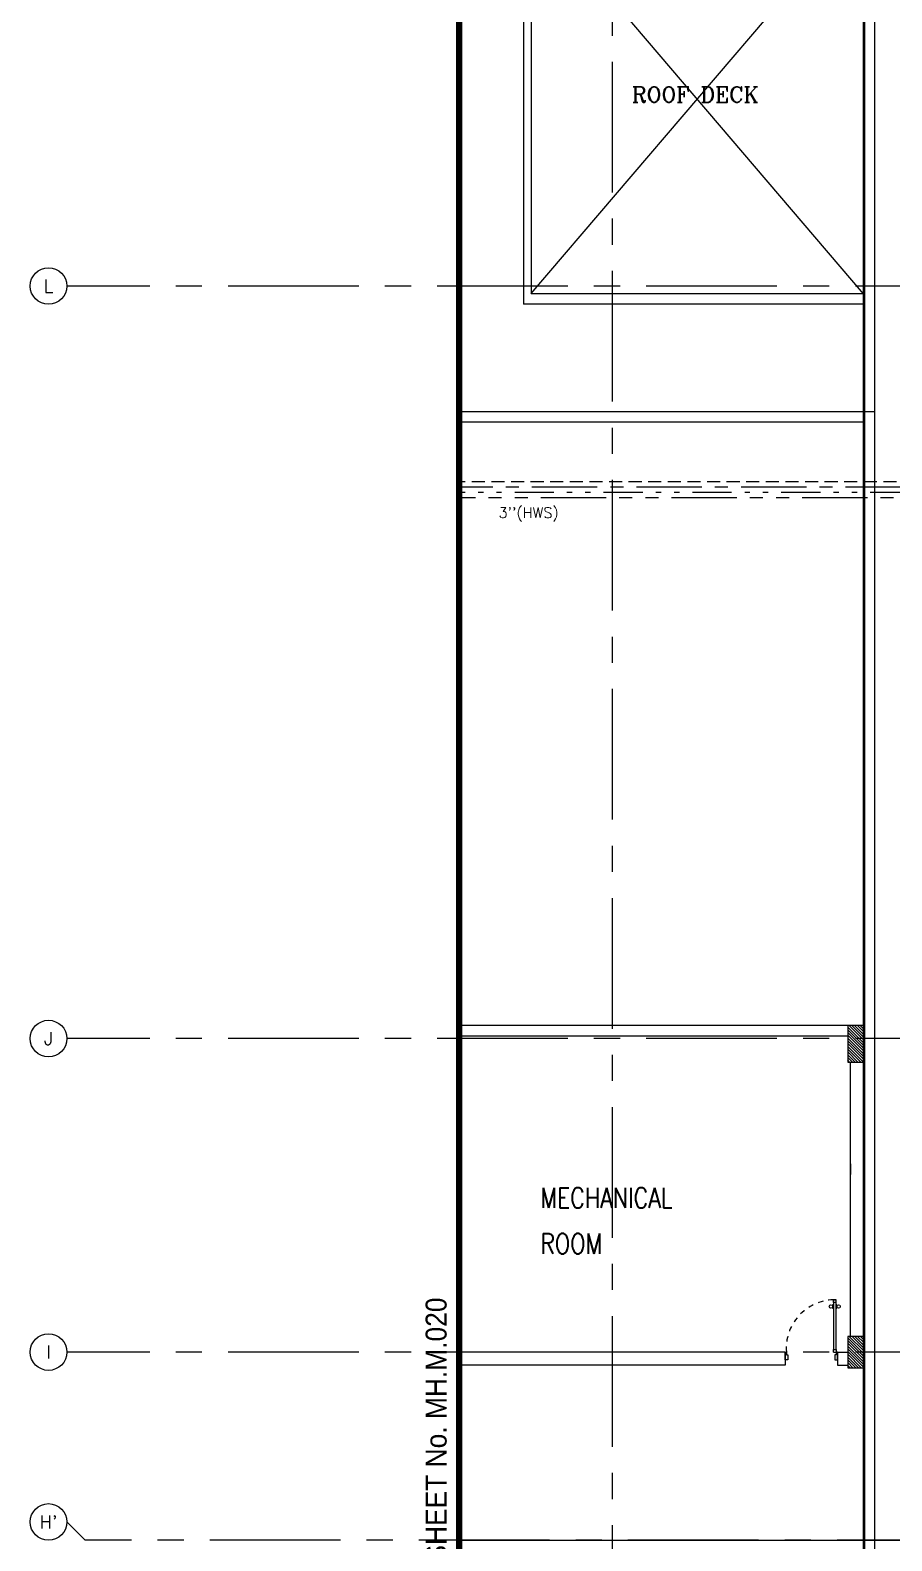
# Model space of a CAD drawing. Extents: x 89070.1 to 89129.1, y 39921.6 to 40000.1.
# Drawn here: x 89070.1 to 89086.58, y 39956.09 to 39984.99 of the extents above; entities that cross this region are included whole.
import ezdxf
from ezdxf.enums import TextEntityAlignment as Align

# ---------------------------------------------------------------- set-up
doc = ezdxf.new("R2010")
doc.units = 0
doc.header["$MEASUREMENT"] = 0
for name, pattern in [('2DASHES', [1.7, 0.75, -0.25, 0.1, -0.25, 0.1, -0.25]), ('CENTER', [2, 1.25, -0.25, 0.25, -0.25]), ('CENTER2', [1.125, 0.75, -0.125, 0.125, -0.125]), ('CENTERX2', [4, 2.5, -0.5, 0.5, -0.5]), ('HIDDEN', [0.375, 0.25, -0.125]), ('PHANTOM', [2.5, 1.25, -0.25, 0.25, -0.25, 0.25, -0.25])]:
    doc.linetypes.add(name, pattern=pattern)
for name, color, linetype in [('AX', 11, 'CONTINUOUS'), ('AX-CR', 7, 'CONTINUOUS'), ('AX-TXT', 6, 'CONTINUOUS'), ('AXES', 11, 'CENTERX2'), ('COL', 11, 'CONTINUOUS'), ('DOOR', 11, 'CONTINUOUS'), ('EJ', 11, 'CONTINUOUS'), ('ELEV', 2, 'CONTINUOUS'), ('HAT', 11, 'CONTINUOUS'), ('RM-NAME', 2, 'CONTINUOUS'), ('ROOF', 11, 'CONTINUOUS'), ('SHAFT', 11, 'CONTINUOUS'), ('TXT', 6, 'CONTINUOUS'), ('TXT1', 2, 'CONTINUOUS'), ('WALL', 11, 'CONTINUOUS')]:
    doc.layers.add(name, color=color, linetype=linetype)
doc.styles.add('ROMANC', font='romanc', dxfattribs={"height": 0.1})
doc.styles.add('ROMANS', font='ROMANS.shx')
doc.styles.add('TTXT', font='ARIAL.TTF', dxfattribs={"width": 0.6})

# ---------------------------------------------------------------- blocks, each defined once
blk = doc.blocks.new('STL-DR')
at = {"layer": 'DOOR', "color": 0, "linetype": 'ByBlock'}
blk.add_line((0, -150), (0, 0), dxfattribs=at)
at = {"layer": 'DOOR', "linetype": 'ByBlock'}
for p, q in [((50, 0), (0, 0)), ((50, -100), (50, 0)), ((0, -150), (25, -150)), ((25, -150), (25, -100)), ((25, -100), (50, -100)), ((25, -200), (25, -150)), ((75, -150), (25, -150)), ((25, -200), (25, -1100)), ((75, -200), (25, -200)), ((75, -150), (75, -200)), ((75, -1100), (75, -200)), ((950, 0), (1000, 0)), ((950, -100), (950, 0)), ((975, -100), (950, -100)), ((975, -150), (975, -100)), ((1000, -150), (975, -150)), ((1000, 0), (1000, -150)), ((9, -1055), (9, -990)), ((18, -990), (9, -990)), ((18, -1055), (9, -1055)), ((25, -978), (18, -978)), ((18, -978), (18, -1068)), ((18, -1055), (18, -990)), ((25, -1068), (18, -1068)), ((25, -1100), (25, -1150)), ((25, -1100), (75, -1100)), ((75, -1150), (25, -1150)), ((25, -1150), (75, -1150)), ((75, -978), (82, -978)), ((75, -1068), (82, -1068)), ((75, -1100), (75, -1150)), ((82, -978), (82, -1068)), ((82, -1055), (82, -990)), ((82, -990), (91, -990)), ((82, -1055), (91, -1055)), ((91, -1055), (91, -990))]:
    blk.add_line(p, q, dxfattribs=at)
for centre in [(-24, -1023), (124, -1023)]:
    blk.add_circle(centre, 32.4, dxfattribs=at)
at = {"layer": 'DOOR', "linetype": 'HIDDEN', "ltscale": 0.5}
blk.add_arc((50, -223), 928, 271.544, 4.4816, dxfattribs=at)
at = {"layer": 'WALL'}
for p, q in [((0, 0), (0, -150)), ((0, 0), (0, -150)), ((1000, 0), (1000, -150))]:
    blk.add_line(p, q, dxfattribs=at)
blk = doc.blocks.new('C11')
at = {"layer": 'HAT'}
h = blk.add_hatch(dxfattribs=at)
h.set_pattern_fill('ANSI31', color=256, scale=300, style=0)
h.set_pattern_definition([(45, (-248556.182, -75061.005), (-26.5165043, 26.5165043), [])])
h.paths.add_polyline_path([(300, 700), (0, 700), (0, 350), (300, 350)])
h.paths.add_polyline_path([(300, 350), (0, 350), (0, 0), (300, 0)])
at = {"layer": 'COL'}
blk.add_lwpolyline([(300, 700), (300, 0), (0, 0), (0, 700)], close=True, dxfattribs=at)
blk = doc.blocks.new('AXL')
at = {"layer": 'AX-CR'}
blk.add_circle((-350, 0), 350, dxfattribs=at)
at = {"layer": 'AX-TXT', "style": 'ROMANS'}
blk.add_attdef('AX', text='', height=250, dxfattribs=at).set_placement((-350, 0), align=Align.MIDDLE)

msp = doc.modelspace()

# ---------------------------------------------------------------- hatches: boundary and pattern name
at = {"layer": 'HAT'}
h = msp.add_hatch(dxfattribs=at)
h.set_pattern_fill('ANSI31', color=256, scale=0.3, style=0)
h.set_pattern_definition([(135, (89334.915984, 39904.688557), (0.0265165043, 0.0265165043), [])])
h.paths.add_polyline_path([(89085.74, 39960), (89086.04, 39960), (89086.04, 39959.7), (89085.74, 39959.7)])
h.paths.add_polyline_path([(89085.74, 39959.7), (89086.04, 39959.7), (89086.04, 39959.4), (89085.74, 39959.4)])

# ---------------------------------------------------------------- linework, layer by layer
at = {"layer": 'AX', "color": 10, "linetype": 'HIDDEN'}
msp.add_line((89105.047, 39976.354), (89078.306, 39976.354), dxfattribs=at)
at = {"layer": 'AX', "color": 6, "linetype": 'CENTER'}
msp.add_line((89088.947, 39976.254), (89078.306, 39976.254), dxfattribs=at)
at = {"layer": 'AX', "color": 6, "linetype": '2DASHES'}
msp.add_line((89088.617, 39976.149), (89078.306, 39976.149), dxfattribs=at)
at = {"layer": 'AX', "color": 2, "linetype": 'PHANTOM'}
msp.add_line((89088.617, 39976.049), (89078.306, 39976.049), dxfattribs=at)
at = {"layer": 'AXES'}
for p, q in [((89081.24, 39921.889), (89081.24, 39999.428)), ((89086.04, 39921.615), (89086.04, 39999.078)), ((89086.04, 39921.615), (89086.04, 39999.078)), ((89086.06, 39921.615), (89086.06, 39999.078)), ((89086.06, 39921.615), (89086.06, 39999.078)), ((89128.384, 39980.1), (89070.798, 39980.1)), ((89128.384, 39965.7), (89070.798, 39965.7)), ((89128.384, 39959.7), (89070.798, 39959.7)), ((89071.148, 39956.1), (89070.798, 39956.45)), ((89128.034, 39956.1), (89071.148, 39956.1))]:
    msp.add_line(p, q, dxfattribs=at)
at = {"layer": 'COL'}
for p, q in [((89085.74, 39965.95), (89078.306, 39965.95)), ((89078.306, 39965.75), (89085.74, 39965.75))]:
    msp.add_line(p, q, dxfattribs=at)
msp.add_lwpolyline([(89085.74, 39960), (89085.74, 39959.4), (89086.04, 39959.4), (89086.04, 39960)], close=True, dxfattribs=at)
at = {"layer": 'EJ', "color": 8}
for p, q in [((89086.06, 39928.23), (89086.06, 39987.55)), ((89086.04, 39928.23), (89086.04, 39987.4)), ((89086.06, 39977.5), (89086.06, 39959.45))]:
    msp.add_line(p, q, dxfattribs=at)
at = {"layer": 'EJ'}
msp.add_line((89078.306, 39956.1), (89118.71, 39956.1), dxfattribs=at)
at = {"layer": 'ELEV', "linetype": 'CENTER2', "const_width": 0.12}
msp.add_lwpolyline([(89078.306, 39922.508), (89078.306, 39998.579)], dxfattribs=at)
at = {"layer": 'ROOF'}
for p, q in [((89079.535, 39994.425), (89079.535, 39979.75)), ((89079.685, 39994.425), (89079.685, 39979.95)), ((89086.06, 39987.55), (89086.06, 39928.23)), ((89086.26, 39928.43), (89086.26, 39987.35)), ((89086.04, 39979.95), (89079.685, 39979.95)), ((89086.04, 39979.95), (89086.04, 39979.75)), ((89086.04, 39979.75), (89079.535, 39979.75)), ((89078.306, 39977.7), (89086.26, 39977.7)), ((89078.306, 39977.5), (89086.06, 39977.5)), ((89086.06, 39956.1), (89118.71, 39956.1))]:
    msp.add_line(p, q, dxfattribs=at)
at = {"layer": 'SHAFT', "linetype": 'Continuous'}
msp.add_line((89086.04, 39979.95), (89079.685, 39987.4), dxfattribs=at)
at = {"layer": 'SHAFT'}
msp.add_line((89079.685, 39979.96), (89086.04, 39987.4), dxfattribs=at)
at = {"layer": 'WALL'}
for p, q in [((89085.79, 39960), (89085.79, 39965.25)), ((89086.04, 39965.35), (89086.04, 39959.45)), ((89085.79, 39963.3), (89085.79, 39963.1)), ((89084.54, 39959.7), (89078.306, 39959.7)), ((89084.54, 39959.7), (89084.54, 39959.45)), ((89085.54, 39959.7), (89085.54, 39959.45)), ((89085.54, 39959.7), (89085.74, 39959.7)), ((89084.54, 39959.45), (89078.306, 39959.45)), ((89085.54, 39959.45), (89085.74, 39959.45))]:
    msp.add_line(p, q, dxfattribs=at)

# ---------------------------------------------------------------- block references
at = {"layer": 'AX', "xscale": 0.001, "yscale": 0.001, "zscale": 0.001}
for p, values in [((89070.798, 39980.1), {'AX': 'L'}), ((89070.798, 39965.7), {'AX': 'J'}), ((89070.798, 39959.7), {'AX': 'I'}), ((89070.798, 39956.45), {'AX': "H'"})]:
    msp.add_blockref('AXL', p, dxfattribs=at).add_auto_attribs(values)
at = {"layer": 'COL', "xscale": -0.001, "yscale": 0.001, "zscale": 0.001}
msp.add_blockref('C11', (89086.04, 39965.25), dxfattribs=at)
at = {"layer": 'DOOR', "color": 1, "xscale": 0.001, "yscale": 0.001, "zscale": 0.001, "rotation": 180}
msp.add_blockref('STL-DR', (89085.54, 39959.55), dxfattribs=at)

# ---------------------------------------------------------------- texts
at = {"layer": 'RM-NAME', "color": 9, "width": 1}
for s, height, style, p in [('ROOF DECK', 0.3, 'ROMANC', (89082.817, 39983.764)), ("3''(HWS)", 0.2, 'ROMANS', (89079.633, 39975.749))]:
    msp.add_text(s, height=height, dxfattribs=dict(at, style=style)).set_placement(p, align=Align.MIDDLE)
at = {"layer": 'TXT', "color": 9, "style": 'ROMANS', "width": 0.8}
for s, p in [('MECHANICAL', (89079.856, 39962.458)), ('ROOM', (89079.856, 39961.581))]:
    msp.add_text(s, height=0.3885, dxfattribs=at).set_placement(p)
at = {"layer": 'TXT1', "color": 6, "style": 'TTXT', "width": 0.9}
msp.add_text('MATCH LINE CONTINUATION SHEET No. MH.M.020', height=0.40118, rotation=90, dxfattribs=at).set_placement((89078.064, 39948.499))

doc.saveas('drawing.dxf')
